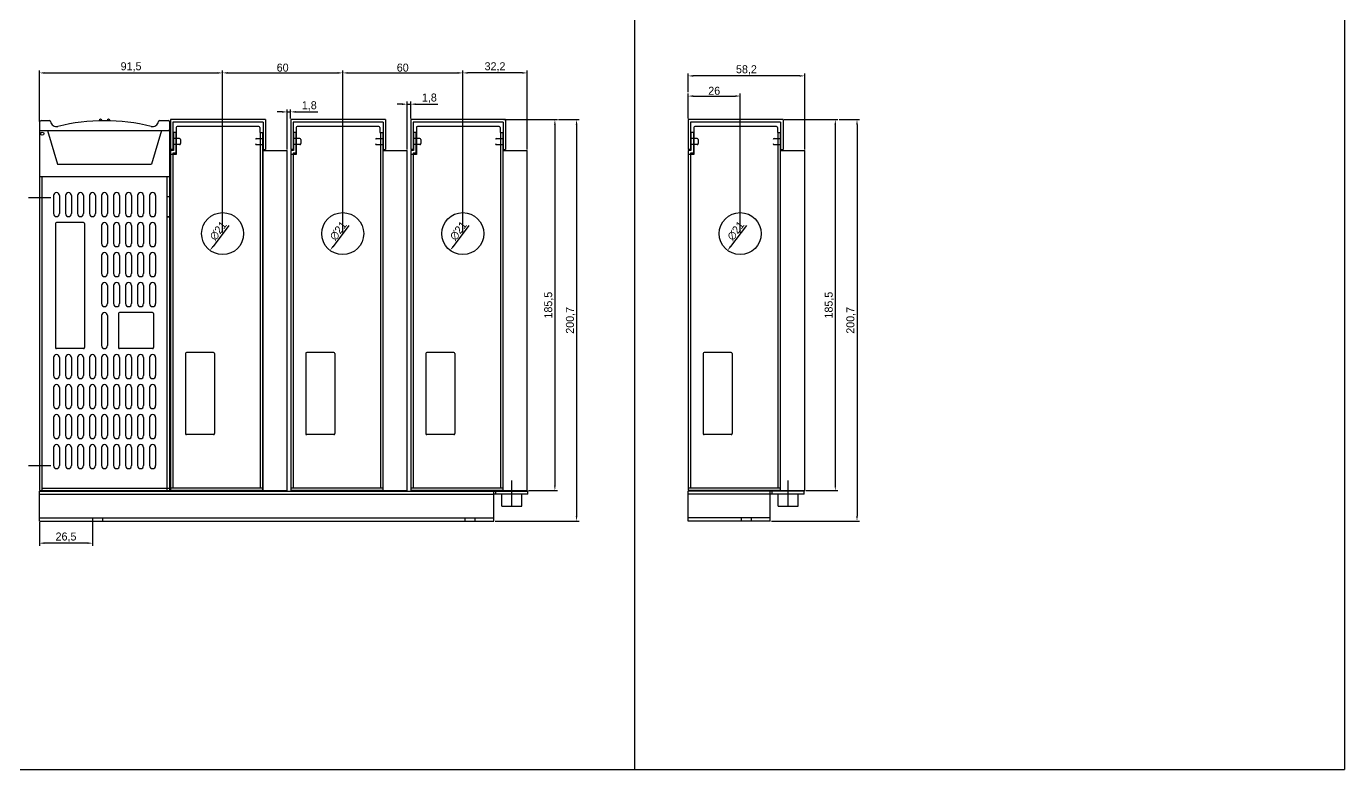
# Model space of a CAD drawing. Header units: millimetres. Extents: x 5090 to 6560, y -3118 to -1837.
# Drawn here: x 5901 to 6560, y -3118 to -2746 of the extents above; entities that cross this region are included whole.
import ezdxf

# ---------------------------------------------------------------- set-up
doc = ezdxf.new("R2010")
doc.units = ezdxf.units.MM
for name, color, linetype in [('CASE', 7, 'Continuous'), ('CASE BRACKET', 7, 'Continuous'), ('CASE COVER', 7, 'Continuous'), ('PCB BASE', 7, 'Continuous'), ('PCB COVER', 7, 'Continuous'), ('방열판', 7, 'Continuous')]:
    doc.layers.add(name, color=color, linetype=linetype)
doc.dimstyles.get("Standard").update_dxf_attribs({"dimtxt": 4, "dimasz": 2, "dimexe": 0.4, "dimexo": 0.9, "dimgap": 0.9, "dimtad": 1, "dimdsep": 46, "dimtxsty": 'Standard', "dimcen": 0.09, "dimclrd": 6, "dimclre": 6, "dimclrt": 4, "dimadec": 0, "dimazin": 2, "dimtfac": 1, "dimtofl": 0, "dimtmove": 0, "dimatfit": 3, "dimfxl": 1, "dimtolj": 1, "dimtzin": 0, "dimarcsym": 0})

# ---------------------------------------------------------------- blocks, each defined once
blk = doc.blocks.new('*D136')
at = {"color": 6, "lineweight": -2, "transparency": 16777216}
blk.add_line((6260.98, -2845.73), (6253.11, -2856.18), dxfattribs=at)
at = {"color": 6, "transparency": 16777216}
blk.add_solid([(6252.78, -2855.93), (6253.45, -2856.44), (6251.61, -2858.18)], dxfattribs=at)
at = {"layer": 'Defpoints', "color": 0, "transparency": 16777216}
for p in [(6264.23, -2841.4), (6251.61, -2858.18)]:
    blk.add_point(p, dxfattribs=at)
at = {"color": 1, "transparency": 16777216, "insert": (6255.7, -2848.38), "char_height": 4, "attachment_point": 5, "rotation": 53.05448}
blk.add_mtext('∅21', dxfattribs=at)
blk = doc.blocks.new('*D149')
at = {"color": 6, "lineweight": -2, "transparency": 16777216}
blk.add_line((6122.36, -2845.73), (6114.5, -2856.18), dxfattribs=at)
at = {"color": 6, "transparency": 16777216}
blk.add_solid([(6114.16, -2855.93), (6114.83, -2856.44), (6112.99, -2858.18)], dxfattribs=at)
at = {"layer": 'Defpoints', "color": 0, "transparency": 16777216}
for p in [(6125.62, -2841.4), (6112.99, -2858.18)]:
    blk.add_point(p, dxfattribs=at)
at = {"color": 1, "transparency": 16777216, "insert": (6117.08, -2848.38), "char_height": 4, "attachment_point": 5, "rotation": 53.05448}
blk.add_mtext('∅21', dxfattribs=at)
blk = doc.blocks.new('*D150')
at = {"color": 6, "lineweight": -2, "transparency": 16777216}
blk.add_line((6062.36, -2845.73), (6054.5, -2856.18), dxfattribs=at)
at = {"color": 6, "transparency": 16777216}
blk.add_solid([(6054.16, -2855.93), (6054.83, -2856.44), (6052.99, -2858.18)], dxfattribs=at)
at = {"layer": 'Defpoints', "color": 0, "transparency": 16777216}
for p in [(6065.62, -2841.4), (6052.99, -2858.18)]:
    blk.add_point(p, dxfattribs=at)
at = {"color": 1, "transparency": 16777216, "insert": (6057.08, -2848.38), "char_height": 4, "attachment_point": 5, "rotation": 53.05448}
blk.add_mtext('∅21', dxfattribs=at)
blk = doc.blocks.new('*D151')
at = {"color": 6, "lineweight": -2, "transparency": 16777216}
blk.add_line((6002.36, -2845.73), (5994.5, -2856.18), dxfattribs=at)
at = {"color": 6, "transparency": 16777216}
blk.add_solid([(5994.16, -2855.93), (5994.83, -2856.44), (5992.99, -2858.18)], dxfattribs=at)
at = {"layer": 'Defpoints', "color": 0, "transparency": 16777216}
for p in [(6005.62, -2841.4), (5992.99, -2858.18)]:
    blk.add_point(p, dxfattribs=at)
at = {"color": 1, "transparency": 16777216, "insert": (5997.08, -2848.38), "char_height": 4, "attachment_point": 5, "rotation": 53.05448}
blk.add_mtext('∅21', dxfattribs=at)
blk = doc.blocks.new('*D178')
at = {"color": 6, "lineweight": -2, "transparency": 16777216}
for p, q in [((6279.95, -2792.79), (6306.68, -2792.79)), ((6305.43, -2795.29), (6305.43, -2975.79)), ((6290.75, -2978.29), (6306.68, -2978.29))]:
    blk.add_line(p, q, dxfattribs=at)
at = {"color": 6, "transparency": 16777216}
for points in [[(6305.01, -2795.29), (6305.84, -2795.29), (6305.43, -2792.79)], [(6305.01, -2975.79), (6305.84, -2975.79), (6305.43, -2978.29)]]:
    blk.add_solid(points, dxfattribs=at)
at = {"layer": 'Defpoints', "color": 0, "transparency": 16777216}
for p in [(6279.32, -2792.79), (6290.12, -2978.29), (6305.43, -2978.29)]:
    blk.add_point(p, dxfattribs=at)
at = {"color": 1, "transparency": 16777216, "insert": (6302.47, -2885.54), "char_height": 4, "attachment_point": 5, "rotation": 90}
blk.add_mtext('185,5', dxfattribs=at)
blk = doc.blocks.new('*D179')
at = {"color": 6, "lineweight": -2, "transparency": 16777216}
for p, q in [((6307.3, -2792.79), (6317.52, -2792.79)), ((6316.27, -2795.29), (6316.27, -2990.99)), ((6273.55, -2993.49), (6317.52, -2993.49))]:
    blk.add_line(p, q, dxfattribs=at)
at = {"color": 6, "transparency": 16777216}
for points in [[(6315.85, -2795.29), (6316.68, -2795.29), (6316.27, -2792.79)], [(6315.85, -2990.99), (6316.68, -2990.99), (6316.27, -2993.49)]]:
    blk.add_solid(points, dxfattribs=at)
at = {"layer": 'Defpoints', "color": 0, "transparency": 16777216}
for p in [(6306.68, -2792.79), (6272.92, -2993.49), (6316.27, -2993.49)]:
    blk.add_point(p, dxfattribs=at)
at = {"color": 1, "transparency": 16777216, "insert": (6313.31, -2893.14), "char_height": 4, "attachment_point": 5, "rotation": 90}
blk.add_mtext('200,7', dxfattribs=at)
blk = doc.blocks.new('*D180')
at = {"color": 6, "lineweight": -2, "transparency": 16777216}
for p, q in [((6231.92, -2792.17), (6231.92, -2779.75)), ((6234.42, -2781), (6255.42, -2781)), ((6257.92, -2849.17), (6257.92, -2779.75))]:
    blk.add_line(p, q, dxfattribs=at)
at = {"color": 6, "transparency": 16777216}
for points in [[(6234.42, -2780.58), (6234.42, -2781.42), (6231.92, -2781)], [(6255.42, -2780.58), (6255.42, -2781.42), (6257.92, -2781)]]:
    blk.add_solid(points, dxfattribs=at)
at = {"layer": 'Defpoints', "color": 0, "transparency": 16777216}
for p in [(6257.92, -2781), (6231.92, -2792.79), (6257.92, -2849.79)]:
    blk.add_point(p, dxfattribs=at)
at = {"color": 1, "transparency": 16777216, "insert": (6244.92, -2778.37), "char_height": 4, "attachment_point": 5}
blk.add_mtext('26', dxfattribs=at)
blk = doc.blocks.new('*D181')
at = {"color": 6, "lineweight": -2, "transparency": 16777216}
for p, q in [((6231.92, -2779.12), (6231.92, -2769.67)), ((6287.62, -2770.92), (6234.42, -2770.92)), ((6290.12, -2807.67), (6290.12, -2769.67))]:
    blk.add_line(p, q, dxfattribs=at)
at = {"color": 6, "transparency": 16777216}
for points in [[(6234.42, -2770.51), (6234.42, -2771.34), (6231.92, -2770.92)], [(6287.62, -2770.51), (6287.62, -2771.34), (6290.12, -2770.92)]]:
    blk.add_solid(points, dxfattribs=at)
at = {"layer": 'Defpoints', "color": 0, "transparency": 16777216}
for p in [(6231.92, -2770.92), (6231.92, -2779.75), (6290.12, -2808.29)]:
    blk.add_point(p, dxfattribs=at)
at = {"color": 1, "transparency": 16777216, "insert": (6261.02, -2767.96), "char_height": 4, "attachment_point": 5}
blk.add_mtext('58,2', dxfattribs=at)
blk = doc.blocks.new('*D182')
at = {"color": 6, "lineweight": -2, "transparency": 16777216}
for p, q in [((5907.8, -2793.67), (5907.8, -2768.17)), ((5910.3, -2769.42), (5996.8, -2769.42)), ((5999.3, -2849.17), (5999.3, -2768.17))]:
    blk.add_line(p, q, dxfattribs=at)
at = {"color": 6, "transparency": 16777216}
for points in [[(5910.3, -2769.01), (5910.3, -2769.84), (5907.8, -2769.42)], [(5996.8, -2769.01), (5996.8, -2769.84), (5999.3, -2769.42)]]:
    blk.add_solid(points, dxfattribs=at)
at = {"layer": 'Defpoints', "color": 0, "transparency": 16777216}
for p in [(5999.3, -2769.42), (5907.8, -2794.29), (5999.3, -2849.79)]:
    blk.add_point(p, dxfattribs=at)
at = {"color": 1, "transparency": 16777216, "insert": (5953.55, -2766.47), "char_height": 4, "attachment_point": 5}
blk.add_mtext('91,5', dxfattribs=at)
blk = doc.blocks.new('*D183')
at = {"color": 6, "lineweight": -2, "transparency": 16777216}
for p, q in [((5999.3, -2849.17), (5999.3, -2768.17)), ((6001.8, -2769.42), (6056.8, -2769.42)), ((6059.3, -2849.17), (6059.3, -2768.17))]:
    blk.add_line(p, q, dxfattribs=at)
at = {"color": 6, "transparency": 16777216}
for points in [[(6001.8, -2769.01), (6001.8, -2769.84), (5999.3, -2769.42)], [(6056.8, -2769.01), (6056.8, -2769.84), (6059.3, -2769.42)]]:
    blk.add_solid(points, dxfattribs=at)
at = {"layer": 'Defpoints', "color": 0, "transparency": 16777216}
for p in [(6059.3, -2769.42), (5999.3, -2849.79), (6059.3, -2849.79)]:
    blk.add_point(p, dxfattribs=at)
at = {"color": 1, "transparency": 16777216, "insert": (6029.3, -2766.8), "char_height": 4, "attachment_point": 5}
blk.add_mtext('60', dxfattribs=at)
blk = doc.blocks.new('*D184')
at = {"color": 6, "lineweight": -2, "transparency": 16777216}
for p, q in [((6059.3, -2849.17), (6059.3, -2768.17)), ((6061.8, -2769.42), (6116.8, -2769.42)), ((6119.3, -2849.17), (6119.3, -2768.17))]:
    blk.add_line(p, q, dxfattribs=at)
at = {"color": 6, "transparency": 16777216}
for points in [[(6061.8, -2769.01), (6061.8, -2769.84), (6059.3, -2769.42)], [(6116.8, -2769.01), (6116.8, -2769.84), (6119.3, -2769.42)]]:
    blk.add_solid(points, dxfattribs=at)
at = {"layer": 'Defpoints', "color": 0, "transparency": 16777216}
for p in [(6119.3, -2769.42), (6059.3, -2849.79), (6119.3, -2849.79)]:
    blk.add_point(p, dxfattribs=at)
at = {"color": 1, "transparency": 16777216, "insert": (6089.3, -2766.8), "char_height": 4, "attachment_point": 5}
blk.add_mtext('60', dxfattribs=at)
blk = doc.blocks.new('*D185')
at = {"color": 6, "lineweight": -2, "transparency": 16777216}
for p, q in [((6029, -2788.92), (6026.5, -2788.92)), ((6031.5, -2807.67), (6031.5, -2787.67)), ((6031.5, -2788.92), (6033.3, -2788.92)), ((6033.3, -2792.17), (6033.3, -2787.67)), ((6035.8, -2788.92), (6046.89, -2788.92))]:
    blk.add_line(p, q, dxfattribs=at)
at = {"color": 6, "transparency": 16777216}
for points in [[(6029, -2788.5), (6029, -2789.34), (6031.5, -2788.92)], [(6035.8, -2788.5), (6035.8, -2789.34), (6033.3, -2788.92)]]:
    blk.add_solid(points, dxfattribs=at)
at = {"layer": 'Defpoints', "color": 0, "transparency": 16777216}
for p in [(6033.3, -2788.92), (6033.3, -2792.79), (6031.5, -2808.29)]:
    blk.add_point(p, dxfattribs=at)
at = {"color": 1, "transparency": 16777216, "insert": (6042.6, -2785.96), "char_height": 4, "attachment_point": 5}
blk.add_mtext('1,8', dxfattribs=at)
blk = doc.blocks.new('*D186')
at = {"color": 6, "lineweight": -2, "transparency": 16777216}
for p, q in [((6089, -2785.05), (6086.5, -2785.05)), ((6091.5, -2807.67), (6091.5, -2783.8)), ((6091.5, -2785.05), (6093.3, -2785.05)), ((6093.3, -2792.17), (6093.3, -2783.8)), ((6095.8, -2785.05), (6106.89, -2785.05))]:
    blk.add_line(p, q, dxfattribs=at)
at = {"color": 6, "transparency": 16777216}
for points in [[(6089, -2784.64), (6089, -2785.47), (6091.5, -2785.05)], [(6095.8, -2784.64), (6095.8, -2785.47), (6093.3, -2785.05)]]:
    blk.add_solid(points, dxfattribs=at)
at = {"layer": 'Defpoints', "color": 0, "transparency": 16777216}
for p in [(6093.3, -2785.05), (6093.3, -2792.79), (6091.5, -2808.29)]:
    blk.add_point(p, dxfattribs=at)
at = {"color": 1, "transparency": 16777216, "insert": (6102.6, -2782.1), "char_height": 4, "attachment_point": 5}
blk.add_mtext('1,8', dxfattribs=at)
blk = doc.blocks.new('*D187')
at = {"color": 6, "lineweight": -2, "transparency": 16777216}
for p, q in [((6119.3, -2849.17), (6119.3, -2768.17)), ((6149, -2769.42), (6121.8, -2769.42)), ((6151.5, -2807.67), (6151.5, -2768.17))]:
    blk.add_line(p, q, dxfattribs=at)
at = {"color": 6, "transparency": 16777216}
for points in [[(6121.8, -2769.01), (6121.8, -2769.84), (6119.3, -2769.42)], [(6149, -2769.01), (6149, -2769.84), (6151.5, -2769.42)]]:
    blk.add_solid(points, dxfattribs=at)
at = {"layer": 'Defpoints', "color": 0, "transparency": 16777216}
for p in [(6119.3, -2769.42), (6151.5, -2808.29), (6119.3, -2849.79)]:
    blk.add_point(p, dxfattribs=at)
at = {"color": 1, "transparency": 16777216, "insert": (6135.4, -2766.47), "char_height": 4, "attachment_point": 5}
blk.add_mtext('32,2', dxfattribs=at)
blk = doc.blocks.new('*D44')
at = {"color": 6, "lineweight": -2, "transparency": 16777216}
for p, q in [((6139.83, -2792.79), (6166.56, -2792.79)), ((6165.31, -2795.29), (6165.31, -2975.79)), ((6152.13, -2978.29), (6166.56, -2978.29))]:
    blk.add_line(p, q, dxfattribs=at)
at = {"color": 6, "transparency": 16777216}
for points in [[(6164.89, -2795.29), (6165.72, -2795.29), (6165.31, -2792.79)], [(6164.89, -2975.79), (6165.72, -2975.79), (6165.31, -2978.29)]]:
    blk.add_solid(points, dxfattribs=at)
at = {"layer": 'Defpoints', "color": 0, "transparency": 16777216}
for p in [(6139.2, -2792.79), (6151.5, -2978.29), (6165.31, -2978.29)]:
    blk.add_point(p, dxfattribs=at)
at = {"color": 1, "transparency": 16777216, "insert": (6162.35, -2885.54), "char_height": 4, "attachment_point": 5, "rotation": 90}
blk.add_mtext('185,5', dxfattribs=at)
blk = doc.blocks.new('*D45')
at = {"color": 6, "lineweight": -2, "transparency": 16777216}
for p, q in [((6167.18, -2792.79), (6177.4, -2792.79)), ((6176.15, -2795.29), (6176.15, -2990.99)), ((6135.43, -2993.49), (6177.4, -2993.49))]:
    blk.add_line(p, q, dxfattribs=at)
at = {"color": 6, "transparency": 16777216}
for points in [[(6175.73, -2795.29), (6176.56, -2795.29), (6176.15, -2792.79)], [(6175.73, -2990.99), (6176.56, -2990.99), (6176.15, -2993.49)]]:
    blk.add_solid(points, dxfattribs=at)
at = {"layer": 'Defpoints', "color": 0, "transparency": 16777216}
for p in [(6166.56, -2792.79), (6134.8, -2993.49), (6176.15, -2993.49)]:
    blk.add_point(p, dxfattribs=at)
at = {"color": 1, "transparency": 16777216, "insert": (6173.19, -2893.14), "char_height": 4, "attachment_point": 5, "rotation": 90}
blk.add_mtext('200,7', dxfattribs=at)
blk = doc.blocks.new('*D189')
at = {"color": 6, "lineweight": -2, "transparency": 16777216}
for p, q in [((5907.8, -2994.12), (5907.8, -3005.81)), ((5934.3, -2994.12), (5934.3, -3005.81)), ((5931.8, -3004.56), (5910.3, -3004.56))]:
    blk.add_line(p, q, dxfattribs=at)
at = {"color": 6, "transparency": 16777216}
for points in [[(5910.3, -3004.14), (5910.3, -3004.97), (5907.8, -3004.56)], [(5931.8, -3004.14), (5931.8, -3004.97), (5934.3, -3004.56)]]:
    blk.add_solid(points, dxfattribs=at)
at = {"layer": 'Defpoints', "color": 0, "transparency": 16777216}
for p in [(5907.8, -2993.49), (5934.3, -2993.49), (5907.8, -3004.56)]:
    blk.add_point(p, dxfattribs=at)
at = {"color": 1, "transparency": 16777216, "insert": (5921.05, -3001.6), "char_height": 4, "attachment_point": 5}
blk.add_mtext('26,5', dxfattribs=at)

msp = doc.modelspace()

# ---------------------------------------------------------------- linework, layer by layer
for p, q in [((6559.908, -1836.538), (6559.908, -3117.806)), ((6205.137, -2031.814), (6205.137, -3117.806)), ((5090.362, -3117.806), (6559.908, -3117.806))]:
    msp.add_line(p, q)
at = {"layer": 'CASE'}
for p, q in [((5975.904, -2799.291), (5974.704, -2799.291)), ((5974.704, -2799.291), (5974.704, -2808.291)), ((5975.904, -2799.291), (5975.904, -2809.491)), ((5976.104, -2796.791), (5976.104, -2810.291)), ((6017.404, -2796.291), (5976.604, -2796.291)), ((6017.904, -2796.791), (6017.904, -2799.291)), ((6017.904, -2799.291), (6019.304, -2799.291)), ((6018.104, -2799.291), (6018.104, -2976.891)), ((6018.104, -2799.291), (6019.304, -2799.291)), ((6019.304, -2799.291), (6019.304, -2976.891)), ((6035.904, -2799.291), (6034.704, -2799.291)), ((6034.704, -2799.291), (6034.704, -2808.291)), ((6035.904, -2799.291), (6035.904, -2809.491)), ((6036.104, -2796.791), (6036.104, -2810.291)), ((6077.404, -2796.291), (6036.604, -2796.291)), ((6077.904, -2796.791), (6077.904, -2799.291)), ((6077.904, -2799.291), (6079.304, -2799.291)), ((6078.104, -2799.291), (6078.104, -2976.891)), ((6078.104, -2799.291), (6079.304, -2799.291)), ((6079.304, -2799.291), (6079.304, -2976.891)), ((6095.904, -2799.291), (6094.704, -2799.291)), ((6094.704, -2799.291), (6094.704, -2808.291)), ((6095.904, -2799.291), (6095.904, -2809.491)), ((6096.104, -2796.791), (6096.104, -2810.291)), ((6137.404, -2796.291), (6096.604, -2796.291)), ((6137.904, -2796.791), (6137.904, -2799.291)), ((6137.904, -2799.291), (6139.304, -2799.291)), ((6138.104, -2799.291), (6138.104, -2976.891)), ((6138.104, -2799.291), (6139.304, -2799.291)), ((6139.304, -2799.291), (6139.304, -2976.891)), ((6234.522, -2799.291), (6233.322, -2799.291)), ((6233.322, -2799.291), (6233.322, -2808.291)), ((6234.522, -2799.291), (6234.522, -2809.491)), ((6234.722, -2796.791), (6234.722, -2810.291)), ((6276.022, -2796.291), (6235.222, -2796.291)), ((6276.522, -2796.791), (6276.522, -2799.291)), ((6276.522, -2799.291), (6277.922, -2799.291)), ((6276.722, -2799.291), (6276.722, -2976.891)), ((6276.722, -2799.291), (6277.922, -2799.291)), ((6277.922, -2799.291), (6277.922, -2976.891)), ((5973.304, -2808.291), (5973.304, -2978.291)), ((5974.704, -2808.291), (5973.304, -2808.291)), ((5976.104, -2810.291), (5973.304, -2810.291)), ((5974.504, -2809.491), (5974.504, -2977.091)), ((5975.904, -2809.491), (5974.504, -2809.491)), ((6033.304, -2808.291), (6033.304, -2978.291)), ((6034.704, -2808.291), (6033.304, -2808.291)), ((6036.104, -2810.291), (6033.304, -2810.291)), ((6034.504, -2809.491), (6034.504, -2977.091)), ((6035.904, -2809.491), (6034.504, -2809.491)), ((6093.304, -2808.291), (6093.304, -2978.291)), ((6094.704, -2808.291), (6093.304, -2808.291)), ((6096.104, -2810.291), (6093.304, -2810.291)), ((6094.504, -2809.491), (6094.504, -2977.091)), ((6095.904, -2809.491), (6094.504, -2809.491)), ((6231.922, -2808.291), (6231.922, -2978.291)), ((6233.322, -2808.291), (6231.922, -2808.291)), ((6234.722, -2810.291), (6231.922, -2810.291)), ((6233.122, -2809.491), (6233.122, -2977.091)), ((6234.522, -2809.491), (6233.122, -2809.491)), ((5907.804, -2821.291), (5907.804, -2978.291)), ((5907.804, -2821.291), (5934.804, -2821.291)), ((5909.004, -2821.291), (5909.004, -2978.291)), ((5945.804, -2821.291), (5972.804, -2821.291)), ((5971.504, -2821.291), (5971.504, -2831.291)), ((5971.604, -2831.291), (5971.604, -2821.291)), ((5972.804, -2821.291), (5972.804, -2978.291)), ((5902.299, -2831.791), (5913.551, -2831.791)), ((5914.801, -2830.789), (5914.801, -2839.789)), ((5917.801, -2830.789), (5917.801, -2839.789)), ((5920.801, -2830.789), (5920.801, -2839.789)), ((5923.801, -2830.789), (5923.801, -2839.789)), ((5926.801, -2830.789), (5926.801, -2839.789)), ((5929.801, -2830.789), (5929.801, -2839.789)), ((5932.801, -2830.789), (5932.801, -2839.789)), ((5935.801, -2830.789), (5935.801, -2839.789)), ((5938.801, -2830.789), (5938.801, -2839.789)), ((5941.801, -2830.789), (5941.801, -2839.789)), ((5944.801, -2830.789), (5944.801, -2839.789)), ((5947.801, -2830.789), (5947.801, -2839.789)), ((5950.801, -2830.789), (5950.801, -2839.789)), ((5953.801, -2830.789), (5953.801, -2839.789)), ((5956.801, -2830.789), (5956.801, -2839.789)), ((5959.801, -2830.789), (5959.801, -2839.789)), ((5962.801, -2830.789), (5962.801, -2839.789)), ((5965.801, -2830.789), (5965.801, -2839.789)), ((5971.504, -2831.291), (5972.704, -2831.291)), ((5971.604, -2831.191), (5972.804, -2831.191)), ((5971.604, -2841.291), (5971.604, -2831.291)), ((5972.704, -2831.291), (5972.704, -2841.291)), ((5915.804, -2844.791), (5915.804, -2906.791)), ((5929.804, -2844.291), (5916.304, -2844.291)), ((5930.304, -2844.791), (5930.304, -2906.791)), ((5971.504, -2841.291), (5972.704, -2841.291)), ((5971.504, -2841.291), (5971.504, -2978.291)), ((5971.604, -2978.291), (5971.604, -2841.291)), ((5971.604, -2841.391), (5972.804, -2841.391)), ((5938.801, -2845.789), (5938.801, -2854.789)), ((5941.801, -2845.789), (5941.801, -2854.789)), ((5944.801, -2845.789), (5944.801, -2854.789)), ((5947.801, -2845.789), (5947.801, -2854.789)), ((5950.801, -2845.789), (5950.801, -2854.789)), ((5953.801, -2845.789), (5953.801, -2854.789)), ((5956.801, -2845.789), (5956.801, -2854.789)), ((5959.801, -2845.789), (5959.801, -2854.789)), ((5962.801, -2845.789), (5962.801, -2854.789)), ((5965.801, -2845.789), (5965.801, -2854.789)), ((5938.801, -2860.789), (5938.801, -2869.789)), ((5941.801, -2860.789), (5941.801, -2869.789)), ((5944.801, -2860.789), (5944.801, -2869.789)), ((5947.801, -2860.789), (5947.801, -2869.789)), ((5950.801, -2860.789), (5950.801, -2869.789)), ((5953.801, -2860.789), (5953.801, -2869.789)), ((5956.801, -2860.789), (5956.801, -2869.789)), ((5959.801, -2860.789), (5959.801, -2869.789)), ((5962.801, -2860.789), (5962.801, -2869.789)), ((5965.801, -2860.789), (5965.801, -2869.789)), ((5938.801, -2875.789), (5938.801, -2884.789)), ((5941.801, -2875.789), (5941.801, -2884.789)), ((5944.801, -2875.789), (5944.801, -2884.789)), ((5947.801, -2875.789), (5947.801, -2884.789)), ((5950.801, -2875.789), (5950.801, -2884.789)), ((5953.801, -2875.789), (5953.801, -2884.789)), ((5956.801, -2875.789), (5956.801, -2884.789)), ((5959.801, -2875.789), (5959.801, -2884.789)), ((5962.801, -2875.789), (5962.801, -2884.789)), ((5965.801, -2875.789), (5965.801, -2884.789)), ((5938.801, -2890.789), (5938.801, -2905.791)), ((5941.801, -2890.789), (5941.801, -2905.791)), ((5947.304, -2889.791), (5947.304, -2906.791)), ((5964.304, -2889.291), (5947.804, -2889.291)), ((5964.804, -2889.791), (5964.804, -2906.791)), ((5929.804, -2907.291), (5916.304, -2907.291)), ((5964.304, -2907.291), (5947.804, -2907.291)), ((5980.804, -2909.794), (5980.804, -2949.794)), ((5994.804, -2909.294), (5981.304, -2909.294)), ((5995.304, -2909.794), (5995.304, -2949.794)), ((6040.804, -2909.794), (6040.804, -2949.794)), ((6054.804, -2909.294), (6041.304, -2909.294)), ((6055.304, -2909.794), (6055.304, -2949.794)), ((6100.804, -2909.794), (6100.804, -2949.794)), ((6114.804, -2909.294), (6101.304, -2909.294)), ((6115.304, -2909.794), (6115.304, -2949.794)), ((6239.422, -2909.794), (6239.422, -2949.794)), ((6253.422, -2909.294), (6239.922, -2909.294)), ((6253.922, -2909.794), (6253.922, -2949.794)), ((5914.801, -2911.789), (5914.801, -2920.789)), ((5917.801, -2911.789), (5917.801, -2920.789)), ((5920.801, -2911.789), (5920.801, -2920.789)), ((5923.801, -2911.789), (5923.801, -2920.789)), ((5926.801, -2911.789), (5926.801, -2920.789)), ((5929.801, -2911.789), (5929.801, -2920.789)), ((5932.801, -2911.789), (5932.801, -2920.789)), ((5935.801, -2911.789), (5935.801, -2920.789)), ((5938.801, -2911.789), (5938.801, -2920.789)), ((5941.801, -2911.789), (5941.801, -2920.789)), ((5944.801, -2911.789), (5944.801, -2920.789)), ((5947.801, -2911.789), (5947.801, -2920.789)), ((5950.801, -2911.789), (5950.801, -2920.789)), ((5953.801, -2911.789), (5953.801, -2920.789)), ((5956.801, -2911.789), (5956.801, -2920.789)), ((5959.801, -2911.789), (5959.801, -2920.789)), ((5962.801, -2911.789), (5962.801, -2920.789)), ((5965.801, -2911.789), (5965.801, -2920.789)), ((5914.801, -2926.789), (5914.801, -2935.789)), ((5917.801, -2926.789), (5917.801, -2935.789)), ((5920.801, -2926.789), (5920.801, -2935.789)), ((5923.801, -2926.789), (5923.801, -2935.789)), ((5926.801, -2926.789), (5926.801, -2935.789)), ((5929.801, -2926.789), (5929.801, -2935.789)), ((5932.801, -2926.789), (5932.801, -2935.789)), ((5935.801, -2926.789), (5935.801, -2935.789)), ((5938.801, -2926.789), (5938.801, -2935.789)), ((5941.801, -2926.789), (5941.801, -2935.789)), ((5944.801, -2926.789), (5944.801, -2935.789)), ((5947.801, -2926.789), (5947.801, -2935.789)), ((5950.801, -2926.789), (5950.801, -2935.789)), ((5953.801, -2926.789), (5953.801, -2935.789)), ((5956.801, -2926.789), (5956.801, -2935.789)), ((5959.801, -2926.789), (5959.801, -2935.789)), ((5962.801, -2926.789), (5962.801, -2935.789)), ((5965.801, -2926.789), (5965.801, -2935.789)), ((5914.801, -2941.789), (5914.801, -2950.789)), ((5917.801, -2941.789), (5917.801, -2950.789)), ((5920.801, -2941.789), (5920.801, -2950.789)), ((5923.801, -2941.789), (5923.801, -2950.789)), ((5926.801, -2941.789), (5926.801, -2950.789)), ((5929.801, -2941.789), (5929.801, -2950.789)), ((5932.801, -2941.789), (5932.801, -2950.789)), ((5935.801, -2941.789), (5935.801, -2950.789)), ((5938.801, -2941.789), (5938.801, -2950.789)), ((5941.801, -2941.789), (5941.801, -2950.789)), ((5944.801, -2941.789), (5944.801, -2950.789)), ((5947.801, -2941.789), (5947.801, -2950.789)), ((5950.801, -2941.789), (5950.801, -2950.789)), ((5953.801, -2941.789), (5953.801, -2950.789)), ((5956.801, -2941.789), (5956.801, -2950.789)), ((5959.801, -2941.789), (5959.801, -2950.789)), ((5962.801, -2941.789), (5962.801, -2950.789)), ((5965.801, -2941.789), (5965.801, -2950.789)), ((5994.804, -2950.294), (5981.304, -2950.294)), ((6054.804, -2950.294), (6041.304, -2950.294)), ((6114.804, -2950.294), (6101.304, -2950.294)), ((6253.422, -2950.294), (6239.922, -2950.294)), ((5914.801, -2956.789), (5914.801, -2965.789)), ((5917.801, -2956.789), (5917.801, -2965.789)), ((5920.801, -2956.789), (5920.801, -2965.789)), ((5923.801, -2956.789), (5923.801, -2965.789)), ((5926.801, -2956.789), (5926.801, -2965.789)), ((5929.801, -2956.789), (5929.801, -2965.789)), ((5932.801, -2956.789), (5932.801, -2965.789)), ((5935.801, -2956.789), (5935.801, -2965.789)), ((5938.801, -2956.789), (5938.801, -2965.789)), ((5941.801, -2956.789), (5941.801, -2965.789)), ((5944.801, -2956.789), (5944.801, -2965.789)), ((5947.801, -2956.789), (5947.801, -2965.789)), ((5950.801, -2956.789), (5950.801, -2965.789)), ((5953.801, -2956.789), (5953.801, -2965.789)), ((5956.801, -2956.789), (5956.801, -2965.789)), ((5959.801, -2956.789), (5959.801, -2965.789)), ((5962.801, -2956.789), (5962.801, -2965.789)), ((5965.801, -2956.789), (5965.801, -2965.789)), ((5902.299, -2965.791), (5913.551, -2965.791)), ((5909.004, -2977.091), (5972.704, -2977.091)), ((5971.604, -2976.991), (5972.804, -2976.991)), ((5972.704, -2977.091), (5972.704, -2978.291)), ((5973.304, -2976.891), (6019.304, -2976.891)), ((6019.304, -2977.091), (5974.504, -2977.091)), ((6019.304, -2977.091), (6019.304, -2978.291)), ((6033.304, -2976.891), (6079.304, -2976.891)), ((6079.304, -2977.091), (6034.504, -2977.091)), ((6079.304, -2977.091), (6079.304, -2978.291)), ((6093.304, -2976.891), (6139.304, -2976.891)), ((6139.304, -2977.091), (6094.504, -2977.091)), ((6139.304, -2977.091), (6139.304, -2978.291)), ((6231.922, -2976.891), (6277.922, -2976.891)), ((6277.922, -2977.091), (6233.122, -2977.091)), ((6277.922, -2977.091), (6277.922, -2978.291)), ((5907.804, -2978.291), (5972.804, -2978.291)), ((6019.304, -2978.291), (5973.304, -2978.291)), ((6079.304, -2978.291), (6033.304, -2978.291)), ((6139.304, -2978.291), (6093.304, -2978.291)), ((6277.922, -2978.291), (6231.922, -2978.291))]:
    msp.add_line(p, q, dxfattribs=at)
for centre in [(5999.304, -2849.791), (6059.304, -2849.791), (6119.304, -2849.791), (6257.922, -2849.791)]:
    msp.add_circle(centre, 10.5, dxfattribs=at)
for centre, radius, start, end in [((5976.604, -2796.791), 0.5, 90, 180), ((6017.404, -2796.791), 0.5, 0, 90), ((6036.604, -2796.791), 0.5, 90, 180), ((6077.404, -2796.791), 0.5, 0, 90), ((6096.604, -2796.791), 0.5, 90, 180), ((6137.404, -2796.791), 0.5, 0, 90), ((6235.222, -2796.791), 0.5, 90, 180), ((6276.022, -2796.791), 0.5, 0, 90), ((5916.301, -2830.789), 1.5, 0, 180), ((5922.301, -2830.789), 1.5, 0, 180), ((5928.301, -2830.789), 1.5, 0, 180), ((5934.301, -2830.789), 1.5, 0, 180), ((5940.301, -2830.789), 1.5, 0, 180), ((5946.301, -2830.789), 1.5, 0, 180), ((5952.301, -2830.789), 1.5, 0, 180), ((5958.301, -2830.789), 1.5, 0, 180), ((5964.301, -2830.789), 1.5, 0, 180), ((5916.301, -2839.789), 1.5, 180, 0), ((5916.304, -2844.791), 0.5, 90, 180), ((5922.301, -2839.789), 1.5, 180, 0), ((5928.301, -2839.789), 1.5, 180, 0), ((5929.804, -2844.791), 0.5, 0, 90), ((5934.301, -2839.789), 1.5, 180, 0), ((5940.301, -2839.789), 1.5, 180, 0), ((5940.301, -2845.789), 1.5, 0, 180), ((5946.301, -2839.789), 1.5, 180, 0), ((5946.301, -2845.789), 1.5, 0, 180), ((5952.301, -2839.789), 1.5, 180, 0), ((5952.301, -2845.789), 1.5, 0, 180), ((5958.301, -2839.789), 1.5, 180, 0), ((5958.301, -2845.789), 1.5, 0, 180), ((5964.301, -2839.789), 1.5, 180, 0), ((5964.301, -2845.789), 1.5, 0, 180), ((5940.301, -2854.789), 1.5, 180, 0), ((5946.301, -2854.789), 1.5, 180, 0), ((5952.301, -2854.789), 1.5, 180, 0), ((5958.301, -2854.789), 1.5, 180, 0), ((5964.301, -2854.789), 1.5, 180, 0), ((5940.301, -2860.789), 1.5, 0, 180), ((5946.301, -2860.789), 1.5, 0, 180), ((5952.301, -2860.789), 1.5, 0, 180), ((5958.301, -2860.789), 1.5, 0, 180), ((5964.301, -2860.789), 1.5, 0, 180), ((5940.301, -2869.789), 1.5, 180, 0), ((5946.301, -2869.789), 1.5, 180, 0), ((5952.301, -2869.789), 1.5, 180, 0), ((5958.301, -2869.789), 1.5, 180, 0), ((5964.301, -2869.789), 1.5, 180, 0), ((5940.301, -2875.789), 1.5, 0, 180), ((5946.301, -2875.789), 1.5, 0, 180), ((5952.301, -2875.789), 1.5, 0, 180), ((5958.301, -2875.789), 1.5, 0, 180), ((5964.301, -2875.789), 1.5, 0, 180), ((5940.301, -2884.789), 1.5, 180, 0), ((5946.301, -2884.789), 1.5, 180, 0), ((5952.301, -2884.789), 1.5, 180, 0), ((5958.301, -2884.789), 1.5, 180, 0), ((5964.301, -2884.789), 1.5, 180, 0), ((5940.301, -2890.789), 1.5, 0, 180), ((5947.804, -2889.791), 0.5, 90, 180), ((5964.304, -2889.791), 0.5, 0, 90), ((5916.301, -2911.789), 1.5, 0, 180), ((5916.304, -2906.791), 0.5, 180, 270), ((5922.301, -2911.789), 1.5, 0, 180), ((5928.301, -2911.789), 1.5, 0, 180), ((5929.804, -2906.791), 0.5, 270, 0), ((5934.301, -2911.789), 1.5, 0, 180), ((5940.301, -2905.791), 1.5, 180, 0), ((5940.301, -2911.789), 1.5, 0, 180), ((5946.301, -2911.789), 1.5, 0, 180), ((5947.804, -2906.791), 0.5, 180, 270), ((5952.301, -2911.789), 1.5, 0, 180), ((5958.301, -2911.789), 1.5, 0, 180), ((5964.301, -2911.789), 1.5, 0, 180), ((5964.304, -2906.791), 0.5, 270, 0), ((5981.304, -2909.794), 0.5, 90, 180), ((5994.804, -2909.794), 0.5, 0, 90), ((6041.304, -2909.794), 0.5, 90, 180), ((6054.804, -2909.794), 0.5, 0, 90), ((6101.304, -2909.794), 0.5, 90, 180), ((6114.804, -2909.794), 0.5, 0, 90), ((6239.922, -2909.794), 0.5, 90, 180), ((6253.422, -2909.794), 0.5, 0, 90), ((5916.301, -2920.789), 1.5, 180, 0), ((5922.301, -2920.789), 1.5, 180, 0), ((5928.301, -2920.789), 1.5, 180, 0), ((5934.301, -2920.789), 1.5, 180, 0), ((5940.301, -2920.789), 1.5, 180, 0), ((5946.301, -2920.789), 1.5, 180, 0), ((5952.301, -2920.789), 1.5, 180, 0), ((5958.301, -2920.789), 1.5, 180, 0), ((5964.301, -2920.789), 1.5, 180, 0), ((5916.301, -2926.789), 1.5, 0, 180), ((5922.301, -2926.789), 1.5, 0, 180), ((5928.301, -2926.789), 1.5, 0, 180), ((5934.301, -2926.789), 1.5, 0, 180), ((5940.301, -2926.789), 1.5, 0, 180), ((5946.301, -2926.789), 1.5, 0, 180), ((5952.301, -2926.789), 1.5, 0, 180), ((5958.301, -2926.789), 1.5, 0, 180), ((5964.301, -2926.789), 1.5, 0, 180), ((5916.301, -2935.789), 1.5, 180, 0), ((5922.301, -2935.789), 1.5, 180, 0), ((5928.301, -2935.789), 1.5, 180, 0), ((5934.301, -2935.789), 1.5, 180, 0), ((5940.301, -2935.789), 1.5, 180, 0), ((5946.301, -2935.789), 1.5, 180, 0), ((5952.301, -2935.789), 1.5, 180, 0), ((5958.301, -2935.789), 1.5, 180, 0), ((5964.301, -2935.789), 1.5, 180, 0), ((5916.301, -2941.789), 1.5, 0, 180), ((5922.301, -2941.789), 1.5, 0, 180), ((5928.301, -2941.789), 1.5, 0, 180), ((5934.301, -2941.789), 1.5, 0, 180), ((5940.301, -2941.789), 1.5, 0, 180), ((5946.301, -2941.789), 1.5, 0, 180), ((5952.301, -2941.789), 1.5, 0, 180), ((5958.301, -2941.789), 1.5, 0, 180), ((5964.301, -2941.789), 1.5, 0, 180), ((5916.301, -2950.789), 1.5, 180, 0), ((5922.301, -2950.789), 1.5, 180, 0), ((5928.301, -2950.789), 1.5, 180, 0), ((5934.301, -2950.789), 1.5, 180, 0), ((5940.301, -2950.789), 1.5, 180, 0), ((5946.301, -2950.789), 1.5, 180, 0), ((5952.301, -2950.789), 1.5, 180, 0), ((5958.301, -2950.789), 1.5, 180, 0), ((5964.301, -2950.789), 1.5, 180, 0), ((5981.304, -2949.794), 0.5, 180, 270), ((5994.804, -2949.794), 0.5, 270, 0), ((6041.304, -2949.794), 0.5, 180, 270), ((6054.804, -2949.794), 0.5, 270, 0), ((6101.304, -2949.794), 0.5, 180, 270), ((6114.804, -2949.794), 0.5, 270, 0), ((6239.922, -2949.794), 0.5, 180, 270), ((6253.422, -2949.794), 0.5, 270, 0), ((5916.301, -2956.789), 1.5, 0, 180), ((5922.301, -2956.789), 1.5, 0, 180), ((5928.301, -2956.789), 1.5, 0, 180), ((5934.301, -2956.789), 1.5, 0, 180), ((5940.301, -2956.789), 1.5, 0, 180), ((5946.301, -2956.789), 1.5, 0, 180), ((5952.301, -2956.789), 1.5, 0, 180), ((5958.301, -2956.789), 1.5, 0, 180), ((5964.301, -2956.789), 1.5, 0, 180), ((5916.301, -2965.789), 1.5, 180, 0), ((5922.301, -2965.789), 1.5, 180, 0), ((5928.301, -2965.789), 1.5, 180, 0), ((5934.301, -2965.789), 1.5, 180, 0), ((5940.301, -2965.789), 1.5, 180, 0), ((5946.301, -2965.789), 1.5, 180, 0), ((5952.301, -2965.789), 1.5, 180, 0), ((5958.301, -2965.789), 1.5, 180, 0), ((5964.301, -2965.789), 1.5, 180, 0)]:
    msp.add_arc(centre, radius, start, end, dxfattribs=at)
at = {"layer": 'CASE BRACKET', "color": 2}
for p, q in [((6143.804, -2986.083), (6143.804, -2973.299)), ((6281.922, -2986.083), (6281.922, -2973.299)), ((5907.804, -2993.491), (5907.804, -2978.491)), ((5907.804, -2978.491), (6151.804, -2978.491)), ((5907.804, -2980.091), (6134.804, -2980.091)), ((6134.804, -2993.491), (6134.804, -2978.491)), ((6151.804, -2980.091), (6134.804, -2980.091)), ((6135.804, -2980.091), (6135.804, -2978.491)), ((6138.804, -2986.091), (6138.804, -2980.091)), ((6148.804, -2986.091), (6148.804, -2980.091)), ((6151.804, -2980.091), (6151.804, -2978.491)), ((6231.922, -2993.491), (6231.922, -2978.491)), ((6289.922, -2978.491), (6231.922, -2978.491)), ((6272.922, -2980.091), (6231.922, -2980.091)), ((6272.922, -2993.491), (6272.922, -2978.491)), ((6289.922, -2980.091), (6272.922, -2980.091)), ((6273.922, -2980.091), (6273.922, -2978.491)), ((6276.922, -2986.091), (6276.922, -2980.091)), ((6286.922, -2986.091), (6286.922, -2980.091)), ((6289.922, -2980.091), (6289.922, -2978.491)), ((6138.804, -2986.091), (6148.804, -2986.091)), ((6276.922, -2986.091), (6286.922, -2986.091)), ((5907.804, -2991.891), (6134.804, -2991.891)), ((5907.804, -2993.491), (6134.804, -2993.491)), ((5934.304, -2991.891), (5934.304, -2993.491)), ((5939.304, -2991.891), (5939.304, -2993.491)), ((6120.304, -2991.891), (6120.304, -2993.491)), ((6125.304, -2991.891), (6125.304, -2993.491)), ((6272.922, -2991.891), (6231.922, -2991.891)), ((6272.922, -2993.491), (6231.922, -2993.491)), ((6258.422, -2991.891), (6258.422, -2993.491)), ((6263.422, -2991.891), (6263.422, -2993.491))]:
    msp.add_line(p, q, dxfattribs=at)
at = {"layer": 'CASE COVER'}
for p, q in [((6020.704, -2792.791), (5973.304, -2792.791)), ((5973.304, -2792.791), (5973.304, -2807.791)), ((6019.504, -2793.991), (5974.504, -2793.991)), ((5974.504, -2793.991), (5974.504, -2807.791)), ((6019.504, -2793.991), (6019.504, -2807.791)), ((6020.704, -2792.791), (6020.704, -2807.791)), ((6080.704, -2792.791), (6033.304, -2792.791)), ((6033.304, -2792.791), (6033.304, -2807.791)), ((6079.504, -2793.991), (6034.504, -2793.991)), ((6034.504, -2793.991), (6034.504, -2807.791)), ((6079.504, -2793.991), (6079.504, -2807.791)), ((6080.704, -2792.791), (6080.704, -2807.791)), ((6140.704, -2792.791), (6093.304, -2792.791)), ((6093.304, -2792.791), (6093.304, -2807.791)), ((6139.504, -2793.991), (6094.504, -2793.991)), ((6094.504, -2793.991), (6094.504, -2807.791)), ((6139.504, -2793.991), (6139.504, -2807.791)), ((6140.704, -2792.791), (6140.704, -2807.791)), ((6279.322, -2792.791), (6231.922, -2792.791)), ((6231.922, -2792.791), (6231.922, -2807.791)), ((6278.122, -2793.991), (6233.122, -2793.991)), ((6233.122, -2793.991), (6233.122, -2807.791)), ((6278.122, -2793.991), (6278.122, -2807.791)), ((6279.322, -2792.791), (6279.322, -2807.791)), ((5977.804, -2802.291), (5974.504, -2802.291)), ((5977.804, -2805.291), (5974.504, -2805.291)), ((5978.304, -2802.791), (5978.304, -2804.791)), ((6016.204, -2802.291), (6019.504, -2802.291)), ((6016.204, -2805.291), (6019.504, -2805.291)), ((6037.804, -2802.291), (6034.504, -2802.291)), ((6037.804, -2805.291), (6034.504, -2805.291)), ((6038.304, -2802.791), (6038.304, -2804.791)), ((6076.204, -2802.291), (6079.504, -2802.291)), ((6076.204, -2805.291), (6079.504, -2805.291)), ((6097.804, -2802.291), (6094.504, -2802.291)), ((6097.804, -2805.291), (6094.504, -2805.291)), ((6098.304, -2802.791), (6098.304, -2804.791)), ((6136.204, -2802.291), (6139.504, -2802.291)), ((6136.204, -2805.291), (6139.504, -2805.291)), ((6236.422, -2802.291), (6233.122, -2802.291)), ((6236.422, -2805.291), (6233.122, -2805.291)), ((6236.922, -2802.791), (6236.922, -2804.791)), ((6274.822, -2802.291), (6278.122, -2802.291)), ((6274.822, -2805.291), (6278.122, -2805.291)), ((5974.504, -2807.791), (5973.304, -2807.791)), ((6019.504, -2807.791), (6020.704, -2807.791)), ((6034.504, -2807.791), (6033.304, -2807.791)), ((6079.504, -2807.791), (6080.704, -2807.791)), ((6094.504, -2807.791), (6093.304, -2807.791)), ((6139.504, -2807.791), (6140.704, -2807.791)), ((6233.122, -2807.791), (6231.922, -2807.791)), ((6278.122, -2807.791), (6279.322, -2807.791))]:
    msp.add_line(p, q, dxfattribs=at)
for centre, start, end in [((5977.804, -2802.791), 0, 90), ((5977.804, -2804.791), 270, 0), ((6016.204, -2802.791), 90, 180), ((6016.204, -2804.791), 180, 270), ((6037.804, -2802.791), 0, 90), ((6037.804, -2804.791), 270, 0), ((6076.204, -2802.791), 90, 180), ((6076.204, -2804.791), 180, 270), ((6097.804, -2802.791), 0, 90), ((6097.804, -2804.791), 270, 0), ((6136.204, -2802.791), 90, 180), ((6136.204, -2804.791), 180, 270), ((6236.422, -2802.791), 0, 90), ((6236.422, -2804.791), 270, 0), ((6274.822, -2802.791), 90, 180), ((6274.822, -2804.791), 180, 270)]:
    msp.add_arc(centre, 0.5, start, end, dxfattribs=at)
at = {"layer": 'PCB BASE'}
for p, q in [((5907.804, -2798.291), (5907.804, -2821.291)), ((5907.804, -2798.291), (5972.804, -2798.291)), ((5911.804, -2798.291), (5916.844, -2815.091)), ((5968.804, -2798.291), (5963.764, -2815.091)), ((5972.804, -2798.291), (5972.804, -2821.291)), ((5916.844, -2815.091), (5963.764, -2815.091)), ((5907.804, -2821.291), (5972.804, -2821.291))]:
    msp.add_line(p, q, dxfattribs=at)
msp.add_circle((5909.204, -2799.791), 0.75, dxfattribs=at)
at = {"layer": 'PCB COVER'}
for p, q in [((5907.804, -2794.291), (5907.804, -2800.033)), ((5908.804, -2793.291), (5912.84, -2793.291)), ((5910.604, -2798.291), (5972.304, -2798.291)), ((5967.768, -2793.291), (5972.304, -2793.291)), ((5972.804, -2793.791), (5972.804, -2797.791))]:
    msp.add_line(p, q, dxfattribs=at)
msp.add_circle((5909.204, -2799.791), 0.75, dxfattribs=at)
for centre, radius, start, end in [((5938.306, -2793.374), 0.75, 4.519456, 177.892656), ((5942.303, -2793.374), 0.75, 2.107344, 175.480544), ((5908.804, -2794.291), 1, 90, 180), ((5912.84, -2793.791), 0.5, 8.213211, 90), ((5916.304, -2793.291), 3, 188.213211, 284.175804), ((5940.304, -2888.307), 95, 75.824196, 104.175804), ((5964.304, -2793.291), 3, 255.824196, 351.786789), ((5967.768, -2793.791), 0.5, 90, 171.786789), ((5972.304, -2793.791), 0.5, 0, 90), ((5972.304, -2797.791), 0.5, 270, 0)]:
    msp.add_arc(centre, radius, start, end, dxfattribs=at)
at = {"layer": '방열판'}
for p, q in [((6019.504, -2978.291), (6019.504, -2808.291)), ((6019.504, -2808.291), (6031.504, -2808.291)), ((6031.504, -2978.291), (6031.504, -2808.291)), ((6079.504, -2978.291), (6079.504, -2808.291)), ((6079.504, -2808.291), (6091.504, -2808.291)), ((6091.504, -2978.291), (6091.504, -2808.291)), ((6139.504, -2978.291), (6139.504, -2808.291)), ((6139.504, -2808.291), (6151.504, -2808.291)), ((6151.504, -2978.291), (6151.504, -2808.291)), ((6278.122, -2978.291), (6278.122, -2808.291)), ((6278.122, -2808.291), (6290.122, -2808.291)), ((6290.122, -2978.291), (6290.122, -2808.291)), ((6019.504, -2978.291), (6031.504, -2978.291)), ((6079.504, -2978.291), (6091.504, -2978.291)), ((6139.504, -2978.291), (6151.504, -2978.291)), ((6278.122, -2978.291), (6290.122, -2978.291))]:
    msp.add_line(p, q, dxfattribs=at)

# ---------------------------------------------------------------- dimensions: what is measured, and where the dimension line sits
for base, p1, p2, override, picture, middle in [((5999.304, -2769.424), (5907.804, -2794.291), (5999.304, -2849.791), {"dimasz": 2.5, "dimexe": 1.25, "dimexo": 0.625, "dimgap": 0.625, "dimdsep": 44, "dimcen": 2.5, "dimclrt": 1, "dimazin": 0, "dimtofl": 1, "dimtolj": 0, "dimtzin": 8}, '*D182', (5953.554, -2766.465)), ((6059.304, -2769.424), (5999.304, -2849.791), (6059.304, -2849.791), {"dimasz": 2.5, "dimexe": 1.25, "dimexo": 0.625, "dimgap": 0.625, "dimdsep": 44, "dimcen": 2.5, "dimclrt": 1, "dimazin": 0, "dimtofl": 1, "dimtmove": 1, "dimtolj": 0, "dimtzin": 8}, '*D183', (6029.304, -2766.799)), ((6119.304, -2769.424), (6059.304, -2849.791), (6119.304, -2849.791), {"dimasz": 2.5, "dimexe": 1.25, "dimexo": 0.625, "dimgap": 0.625, "dimdsep": 44, "dimcen": 2.5, "dimclrt": 1, "dimazin": 0, "dimtofl": 1, "dimtmove": 1, "dimtolj": 0, "dimtzin": 8}, '*D184', (6089.304, -2766.799)), ((6119.304, -2769.424), (6151.504, -2808.291), (6119.304, -2849.791), {"dimasz": 2.5, "dimexe": 1.25, "dimexo": 0.625, "dimgap": 0.625, "dimdsep": 44, "dimcen": 2.5, "dimclrt": 1, "dimazin": 0, "dimtofl": 1, "dimtolj": 0, "dimtzin": 8}, '*D187', (6135.404, -2766.465)), ((6231.922, -2770.922), (6290.122, -2808.291), (6231.922, -2779.75), {"dimasz": 2.5, "dimexe": 1.25, "dimexo": 0.625, "dimgap": 0.625, "dimdsep": 44, "dimcen": 2.5, "dimclrt": 1, "dimazin": 0, "dimtofl": 1, "dimtolj": 0, "dimtzin": 8}, '*D181', (6261.022, -2767.964)), ((6093.304, -2785.054), (6091.504, -2808.291), (6093.304, -2792.791), {"dimasz": 2.5, "dimexe": 1.25, "dimexo": 0.625, "dimgap": 0.625, "dimdsep": 44, "dimcen": 2.5, "dimclrt": 1, "dimazin": 0, "dimtofl": 1, "dimtolj": 0, "dimtzin": 8}, '*D186', (6102.596, -2782.096)), ((6257.922, -2781), (6231.922, -2792.791), (6257.922, -2849.791), {"dimasz": 2.5, "dimexe": 1.25, "dimexo": 0.625, "dimgap": 0.625, "dimdsep": 44, "dimcen": 2.5, "dimclrt": 1, "dimazin": 0, "dimtofl": 1, "dimtolj": 0, "dimtzin": 8}, '*D180', (6244.922, -2778.375)), ((6033.304, -2788.919), (6031.504, -2808.291), (6033.304, -2792.791), {"dimasz": 2.5, "dimexe": 1.25, "dimexo": 0.625, "dimgap": 0.625, "dimdsep": 44, "dimcen": 2.5, "dimclrt": 1, "dimazin": 0, "dimtofl": 1, "dimtolj": 0, "dimtzin": 8}, '*D185', (6042.596, -2785.961)), ((5907.804, -3004.558), (5934.304, -2993.491), (5907.804, -2993.491), {"dimasz": 2.5, "dimexe": 1.25, "dimexo": 0.625, "dimgap": 0.625, "dimdsep": 44, "dimcen": 2.5, "dimclrt": 1, "dimazin": 0, "dimtofl": 1, "dimtolj": 0, "dimtzin": 8}, '*D189', (5921.054, -3001.6))]:
    dim = msp.add_linear_dim(base=base, p1=p1, p2=p2, dimstyle='Standard', override=override)
    dim.commit()
    dim.dimension.update_dxf_attribs({"geometry": picture, "text_midpoint": middle})
for base, p1, p2, picture, middle in [((6176.148, -2993.491), (6166.558, -2792.791), (6134.804, -2993.491), '*D45', (6173.189, -2893.141)), ((6165.308, -2978.291), (6139.204, -2792.791), (6151.504, -2978.291), '*D44', (6162.35, -2885.541)), ((6316.265, -2993.491), (6306.675, -2792.791), (6272.922, -2993.491), '*D179', (6313.307, -2893.141)), ((6305.425, -2978.291), (6279.322, -2792.791), (6290.122, -2978.291), '*D178', (6302.467, -2885.541))]:
    dim = msp.add_linear_dim(base=base, p1=p1, p2=p2, angle=90, dimstyle='Standard', override={"dimasz": 2.5, "dimexe": 1.25, "dimexo": 0.625, "dimgap": 0.625, "dimdsep": 44, "dimcen": 2.5, "dimclrt": 1, "dimazin": 0, "dimtofl": 1, "dimtolj": 0, "dimtzin": 8})
    dim.commit()
    dim.dimension.update_dxf_attribs({"geometry": picture, "text_midpoint": middle})
for p1, p2, picture, middle in [((6005.615, -2841.399), (5992.993, -2858.183), '*D151', (5999.179, -2849.958)), ((6065.615, -2841.399), (6052.993, -2858.183), '*D150', (6059.179, -2849.958)), ((6125.615, -2841.399), (6112.993, -2858.183), '*D149', (6119.179, -2849.958)), ((6264.233, -2841.399), (6251.611, -2858.183), '*D136', (6257.797, -2849.958))]:
    dim = msp.add_diameter_dim_2p(p1=p1, p2=p2, dimstyle='Standard', override={"dimasz": 2.5, "dimexe": 1.25, "dimexo": 0.625, "dimgap": 0.625, "dimdsep": 44, "dimcen": 2.5, "dimclrt": 1, "dimazin": 0, "dimtofl": 1, "dimtolj": 0, "dimtzin": 8})
    dim.commit()
    dim.dimension.update_dxf_attribs({"geometry": picture, "text_midpoint": middle, "dimtype": 163})

doc.saveas('drawing.dxf')
